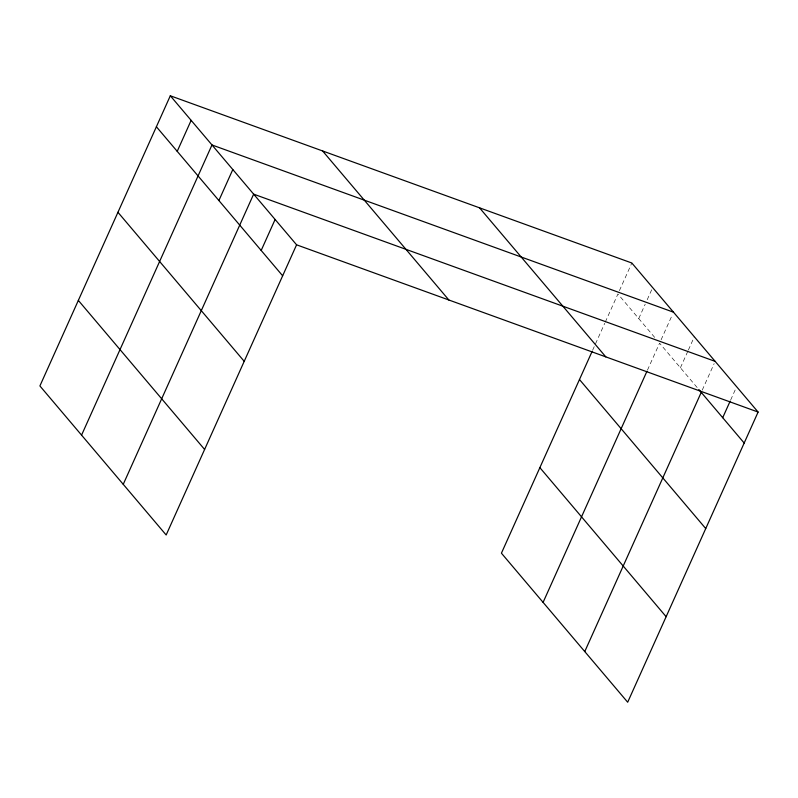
<?xml version="1.0" encoding="UTF-8"?>
<svg xmlns="http://www.w3.org/2000/svg" width="798" height="798" viewBox="0 0 798 798"><rect width="100%" height="100%" fill="white"/><g stroke="black" fill="none" stroke-linecap="round" stroke-linejoin="round"><path stroke-width="0.6" stroke-dasharray="3.99 2.99" d="M592.615 350.262L604.754 323.25M605.263 322.123L617.911 293.993L654.769 337.494M619.398 290.671L631.836 263.011M638.739 318.582L645.203 304.198M647.198 299.769L652.664 287.599M647.437 370.182L659.577 343.17L697.243 387.629M661.073 339.858L672.505 314.412M680.415 367.768L687.866 351.17M688.365 350.063L694.33 336.786M702.24 390.142L714.17 363.589M730.669 399.998L735.636 388.925"/><path stroke-width="1.2" d="M170.313 95.77L39.9 385.943L166.164 534.989L296.577 244.816L170.313 95.77L631.836 263.011L758.1 412.057L627.687 702.23L501.423 553.184L592.116 351.389M177.216 151.341L191.141 120.368M81.566 435.129L211.979 144.957L673.502 312.198M218.891 200.527L232.807 169.555M123.241 484.316L253.644 194.143L715.168 361.384M261.185 250.462L275.111 219.48M543.089 602.37L646.929 371.309M584.764 651.547L701.243 392.357M722.709 417.693L730.17 401.105M296.577 244.816L758.1 412.057M698.839 389.524L744.175 443.03M479.528 207.819L605.802 356.866M579.468 379.519L705.741 528.565M322.611 150.962L448.875 300.008M539.867 467.648L666.13 616.694M156.388 126.752L282.652 275.799M117.944 212.288L244.218 361.334M78.344 300.407L204.607 449.454"/></g></svg>
